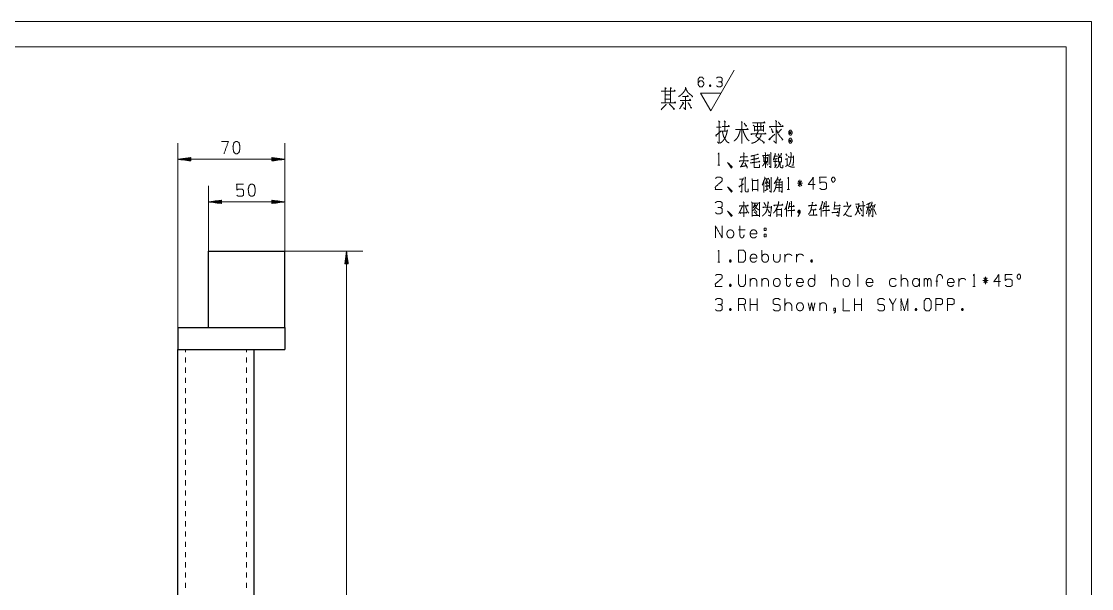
# Model space of a CAD drawing. Header units: millimetres. Extents: x 0 to 420, y 0 to 297.
# Drawn here: x 210 to 420, y 185.7 to 297 of the extents above; entities that cross this region are included whole.
import ezdxf

# ---------------------------------------------------------------- set-up
doc = ezdxf.new("R2010")
doc.units = ezdxf.units.MM
doc.layers.add('101', color=7, linetype='Continuous', true_color=0xffffff)

msp = doc.modelspace()

# ---------------------------------------------------------------- linework, layer by layer
at = {"layer": '101', "color": 133, "linetype": 'Continuous', "lineweight": 18}
for p, q in [((420, 297), (0, 297)), ((420, 0), (420, 297)), ((415, 292), (25, 292)), ((415, 5), (415, 292))]:
    msp.add_line(p, q, dxfattribs=at)
at = {"layer": '101', "color": 43, "linetype": 'Continuous', "lineweight": 18}
for p, q in [((345.26, 279.45), (349.88, 287.45)), ((345.08, 284.54), (345.21, 284.21)), ((343.25, 282.95), (347.28, 282.95)), ((345.26, 279.45), (343.25, 282.95))]:
    msp.add_line(p, q, dxfattribs=at)
at = {"layer": '101', "color": 72, "linetype": 'Continuous', "lineweight": 18}
for p, q in [((346.42, 276.24), (347.32, 276.24)), ((347.32, 275.45), (348.46, 275.45)), ((357, 271.25), (357.14, 271.1)), ((360.03, 271.02), (360.24, 270.62)), ((355.71, 270.2), (356.38, 270.22)), ((356.06, 269.57), (356.38, 268.8)), ((356.66, 270.9), (356.8, 270.75)), ((356.71, 270.8), (356.71, 268.92)), ((359.89, 269.95), (360.21, 269.95)), ((346.63, 268.8), (347.06, 268.8)), ((355.71, 265.64), (355.71, 263.46)), ((356.27, 265.26), (356.27, 263.99)), ((356.39, 265.69), (356.57, 265.19)), ((357.03, 266.36), (357.28, 266.29)), ((358.14, 264.96), (359.24, 264.96)), ((358.25, 265.94), (358.94, 265.94)), ((359.02, 266.14), (358.69, 265.66)), ((363.28, 265.24), (362.27, 265.24)), ((363.1, 265.71), (362.45, 264.76)), ((362.45, 265.71), (363.12, 264.76)), ((362.76, 264.51), (362.76, 265.94)), ((355.9, 263.74), (356.55, 264.16)), ((358.11, 264.41), (359.22, 264.41)), ((360.29, 264.04), (360.72, 264.04)), ((351.66, 261.62), (351.84, 261.47)), ((351.75, 261.52), (351.75, 258.65)), ((360.13, 260.67), (360.13, 258.7)), ((366.96, 260.67), (366.96, 258.7)), ((373.67, 261.12), (374.34, 261.12)), ((375.79, 260.55), (376.55, 260.55)), ((376.12, 260.5), (375.86, 259.27)), ((376.26, 261.22), (376.26, 258.7)), ((376.69, 260.82), (377.47, 260.82)), ((377.54, 261.12), (377.36, 260.5)), ((376.3, 260.32), (376.51, 259.85)), ((376.78, 260.27), (376.46, 259.15)), ((376.71, 260.32), (376.85, 260.1)), ((377.29, 260.22), (377.7, 259.12)), ((350.73, 256.09), (352.05, 256.09)), ((355.78, 255.24), (355.78, 254.76)), ((355.78, 255.24), (356.11, 255.24)), ((355.28, 250.37), (355.28, 252.12)), ((349.03, 250.2), (349.19, 249.77)), ((359.83, 249.75), (359.83, 251.32)), ((362.11, 249.75), (362.11, 251.32)), ((364.97, 250.2), (365.13, 249.77)), ((346.63, 249.75), (347.06, 249.75)), ((353, 246.56), (353, 244.99)), ((355.28, 246.56), (355.28, 244.99)), ((359.83, 246.56), (361.16, 246.56)), ((368.94, 244.99), (368.94, 247.36)), ((374.16, 247.39), (374.16, 244.99)), ((382.6, 244.99), (382.6, 247.36)), ((386.2, 244.99), (386.2, 246.56)), ((387.15, 244.99), (387.15, 246.56)), ((389.85, 246.04), (389.43, 246.04)), ((393.98, 244.99), (393.98, 246.56)), ((399.7, 246.19), (398.69, 246.19)), ((398.87, 246.66), (399.54, 245.71)), ((399.52, 246.66), (398.87, 245.71)), ((399.19, 245.46), (399.19, 246.89)), ((349.03, 245.44), (349.19, 245.01)), ((396.72, 244.99), (397.14, 244.99)), ((353, 240.22), (353, 242.6)), ((354.35, 240.22), (354.35, 242.6)), ((359.83, 240.22), (359.83, 242.6)), ((366.66, 241.8), (366.66, 240.22)), ((373.49, 240.22), (373.49, 242.6)), ((374.84, 240.22), (374.84, 242.6)), ((381.67, 242.6), (380.99, 241.42)), ((349.03, 240.67), (349.19, 240.25)), ((352.07, 240.22), (351.74, 241.42)), ((354.35, 241.42), (353, 241.42)), ((374.84, 241.42), (373.49, 241.42)), ((385.46, 240.67), (385.62, 240.25)), ((394.56, 240.67), (394.72, 240.25))]:
    msp.add_line(p, q, dxfattribs=at)
at = {"layer": '101', "color": 22, "linetype": 'Continuous', "lineweight": 18}
for p, q in [((240.7, 236.94), (240.7, 273.12)), ((261.7, 251.94), (261.7, 273.12)), ((243.24, 270.28), (240.7, 269.95)), ((240.7, 269.95), (261.7, 269.95)), ((240.7, 269.95), (243.24, 269.62)), ((243.24, 269.97), (240.9, 269.97)), ((243.24, 269.92), (240.9, 269.92)), ((243.24, 270.03), (241.28, 270.03)), ((243.24, 269.87), (241.28, 269.87)), ((243.24, 270.08), (241.67, 270.08)), ((243.24, 269.82), (241.67, 269.82)), ((243.24, 270.13), (242.05, 270.13)), ((243.24, 269.77), (242.05, 269.77)), ((243.24, 270.18), (242.44, 270.18)), ((243.24, 269.72), (242.44, 269.72)), ((243.24, 270.23), (242.83, 270.23)), ((243.24, 269.67), (242.83, 269.67)), ((243.24, 270.28), (243.21, 270.28)), ((243.24, 270.28), (243.21, 270.28)), ((243.24, 269.62), (243.21, 269.62)), ((243.24, 269.62), (243.21, 269.62)), ((243.24, 269.62), (243.24, 270.28)), ((259.16, 270.28), (259.2, 270.28)), ((259.16, 270.28), (259.16, 269.62)), ((259.16, 270.28), (259.2, 270.28)), ((261.7, 269.95), (259.16, 270.28)), ((259.16, 270.23), (259.58, 270.23)), ((259.16, 270.18), (259.97, 270.18)), ((259.16, 270.13), (260.35, 270.13)), ((259.16, 270.08), (260.74, 270.08)), ((259.16, 270.03), (261.13, 270.03)), ((259.16, 269.97), (261.51, 269.97)), ((259.16, 269.62), (261.7, 269.95)), ((259.16, 269.92), (261.51, 269.92)), ((259.16, 269.87), (261.13, 269.87)), ((259.16, 269.82), (260.74, 269.82)), ((259.16, 269.77), (260.35, 269.77)), ((259.16, 269.72), (259.97, 269.72)), ((259.16, 269.67), (259.58, 269.67)), ((259.16, 269.62), (259.2, 269.62)), ((259.16, 269.62), (259.2, 269.62)), ((246.7, 251.94), (246.7, 264.76)), ((261.7, 251.94), (261.7, 264.76)), ((249.24, 261.92), (246.7, 261.59)), ((261.7, 261.59), (246.7, 261.59)), ((246.7, 261.59), (249.24, 261.25)), ((249.24, 261.61), (246.9, 261.61)), ((249.24, 261.56), (246.9, 261.56)), ((249.24, 261.66), (247.28, 261.66)), ((249.24, 261.51), (247.28, 261.51)), ((249.24, 261.71), (247.67, 261.71)), ((249.24, 261.46), (247.67, 261.46)), ((249.24, 261.77), (248.05, 261.77)), ((249.24, 261.41), (248.05, 261.41)), ((249.24, 261.82), (248.44, 261.82)), ((249.24, 261.36), (248.44, 261.36)), ((249.24, 261.87), (248.83, 261.87)), ((249.24, 261.31), (248.83, 261.31)), ((249.24, 261.92), (249.21, 261.92)), ((249.24, 261.92), (249.21, 261.92)), ((249.24, 261.26), (249.21, 261.26)), ((249.24, 261.26), (249.21, 261.26)), ((249.24, 261.25), (249.24, 261.92)), ((261.7, 261.59), (259.16, 261.92)), ((259.16, 261.92), (259.2, 261.92)), ((259.16, 261.92), (259.2, 261.92)), ((259.16, 261.92), (259.16, 261.25)), ((259.16, 261.87), (259.58, 261.87)), ((259.16, 261.82), (259.97, 261.82)), ((259.16, 261.77), (260.35, 261.77)), ((259.16, 261.71), (260.74, 261.71)), ((259.16, 261.66), (261.13, 261.66)), ((259.16, 261.61), (261.51, 261.61)), ((259.16, 261.25), (261.7, 261.59)), ((259.16, 261.56), (261.51, 261.56)), ((259.16, 261.51), (261.13, 261.51)), ((259.16, 261.46), (260.74, 261.46)), ((259.16, 261.41), (260.35, 261.41)), ((259.16, 261.36), (259.97, 261.36)), ((259.16, 261.31), (259.58, 261.31)), ((259.16, 261.26), (259.2, 261.26)), ((259.16, 261.26), (259.2, 261.26)), ((261.7, 251.94), (276.99, 251.94)), ((273.82, 251.94), (273.48, 249.4)), ((273.59, 249.4), (273.59, 250.2)), ((273.64, 249.4), (273.64, 250.59)), ((273.69, 249.4), (273.69, 250.97)), ((273.74, 249.4), (273.74, 251.36)), ((273.79, 249.4), (273.79, 251.74)), ((274.15, 249.4), (273.82, 251.94)), ((273.82, 77.79), (273.82, 251.94)), ((273.84, 249.4), (273.84, 251.74)), ((273.89, 249.4), (273.89, 251.36)), ((273.94, 249.4), (273.94, 250.97)), ((274, 249.4), (274, 250.59)), ((274.05, 249.4), (274.05, 250.2)), ((273.48, 249.4), (274.15, 249.4)), ((273.49, 249.4), (273.49, 249.43)), ((273.49, 249.4), (273.49, 249.43)), ((273.54, 249.4), (273.54, 249.82)), ((274.1, 249.4), (274.1, 249.82)), ((274.15, 249.4), (274.15, 249.43)), ((274.15, 249.4), (274.15, 249.43))]:
    msp.add_line(p, q, dxfattribs=at)
at = {"layer": '101', "color": 72, "linetype": 'Continuous', "lineweight": 25}
for p, q in [((246.7, 236.94), (246.7, 251.94)), ((246.7, 251.94), (261.7, 251.94)), ((261.7, 236.94), (261.7, 251.94)), ((240.7, 236.94), (240.7, 232.59)), ((240.7, 236.94), (246.7, 236.94)), ((246.7, 236.94), (261.7, 236.94)), ((261.7, 236.94), (261.7, 232.59)), ((240.7, 232.59), (261.7, 232.59)), ((240.7, 77.79), (240.7, 232.59)), ((255.7, 77.79), (255.7, 232.59))]:
    msp.add_line(p, q, dxfattribs=at)
at = {"layer": '101', "color": 53, "linetype": 'Continuous', "lineweight": 18}
for p, q in [((242.2, 232.09), (242.2, 232.59)), ((242.2, 230.07), (242.2, 231.08)), ((254.2, 232.09), (254.2, 232.59)), ((254.2, 230.07), (254.2, 231.08)), ((242.2, 228.06), (242.2, 229.07)), ((254.2, 228.06), (254.2, 229.07)), ((242.2, 226.05), (242.2, 227.06)), ((254.2, 226.05), (254.2, 227.06)), ((242.2, 224.04), (242.2, 225.05)), ((254.2, 224.04), (254.2, 225.05)), ((242.2, 222.03), (242.2, 223.04)), ((254.2, 222.03), (254.2, 223.04)), ((242.2, 220.02), (242.2, 221.03)), ((254.2, 220.02), (254.2, 221.03)), ((242.2, 218.01), (242.2, 219.02)), ((254.2, 218.01), (254.2, 219.02)), ((242.2, 216), (242.2, 217.01)), ((254.2, 216), (254.2, 217.01)), ((242.2, 213.99), (242.2, 215)), ((254.2, 213.99), (254.2, 215)), ((242.2, 211.98), (242.2, 212.99)), ((254.2, 211.98), (254.2, 212.99)), ((242.2, 209.97), (242.2, 210.98)), ((254.2, 209.97), (254.2, 210.98)), ((242.2, 207.96), (242.2, 208.97)), ((254.2, 207.96), (254.2, 208.97)), ((242.2, 205.95), (242.2, 206.96)), ((254.2, 205.95), (254.2, 206.96)), ((242.2, 203.94), (242.2, 204.95)), ((254.2, 203.94), (254.2, 204.95)), ((242.2, 201.93), (242.2, 202.93)), ((254.2, 201.93), (254.2, 202.93)), ((242.2, 199.92), (242.2, 200.92)), ((254.2, 199.92), (254.2, 200.92)), ((242.2, 197.91), (242.2, 198.91)), ((254.2, 197.91), (254.2, 198.91)), ((242.2, 195.9), (242.2, 196.9)), ((254.2, 195.9), (254.2, 196.9)), ((242.2, 193.89), (242.2, 194.89)), ((254.2, 193.89), (254.2, 194.89)), ((242.2, 191.88), (242.2, 192.88)), ((254.2, 191.88), (254.2, 192.88)), ((242.2, 189.87), (242.2, 190.87)), ((254.2, 189.87), (254.2, 190.87)), ((242.2, 187.86), (242.2, 188.86)), ((254.2, 187.86), (254.2, 188.86)), ((242.2, 185.85), (242.2, 186.85)), ((254.2, 185.85), (254.2, 186.85))]:
    msp.add_line(p, q, dxfattribs=at)
at = {"layer": '101', "color": 43, "linetype": 'Continuous', "lineweight": 18}
for points, knots in [([(342.83, 284.93), (343.08, 285.31), (343.63, 285.31), (343.89, 284.93), (343.89, 284.56), (343.63, 284.19), (343.08, 284.19), (342.83, 284.56), (342.83, 285.68), (343.08, 286.06), (343.63, 286.06), (343.89, 285.68)], [0, 0, 0.076963, 0.169763, 0.248074, 0.312018, 0.39033, 0.48313, 0.560092, 0.751926, 0.828889, 0.921689, 1, 1]), ([(347.21, 285.13), (347.48, 285.31), (347.48, 285.88), (347.21, 286.06), (346.67, 286.06), (346.4, 285.88)], [0, 0, 0.153872, 0.429849, 0.583721, 0.846128, 1, 1]), ([(345.08, 284.21), (345.21, 284.21), (345.28, 284.38), (345.21, 284.54), (345.08, 284.54), (345.01, 284.38), (345.08, 284.21), (345.21, 284.54)], [0, 0, 0.093983, 0.236792, 0.365957, 0.45994, 0.589105, 0.731914, 1, 1]), ([(346.42, 284.36), (346.67, 284.19), (347.21, 284.19), (347.48, 284.36), (347.48, 284.93), (347.21, 285.13), (346.81, 285.13)], [0, 0, 0.12412, 0.343693, 0.472448, 0.703377, 0.836727, 1, 1])]:
    msp.add_open_spline(points, degree=1, knots=knots, dxfattribs=at)
at = {"layer": '101', "color": 72, "linetype": 'Continuous', "lineweight": 18}
for points, knots in [([(336.3, 284.01), (336.49, 283.86), (336.33, 283.71), (336.33, 284.01), (336.33, 281.01), (336.33, 283.3), (335.56, 283.3), (338.29, 283.3), (337.37, 283.3), (337.37, 283.98), (337.37, 281.01), (337.37, 282.59), (336.3, 282.59), (336.3, 281.73), (337.37, 281.73), (337.37, 281.01), (335.51, 281.01), (338.37, 281.01), (338.24, 281.2), (338.11, 281.01)], [0, 0, 0.009717, 0.01862, 0.030836, 0.152989, 0.24613, 0.277436, 0.388627, 0.426411, 0.453896, 0.574522, 0.638652, 0.681834, 0.716953, 0.760134, 0.789145, 0.864711, 0.9813, 0.99065, 1, 1]), ([(337.39, 283.79), (337.52, 283.9), (337.37, 284.01)], [0, 0, 0.471535, 1, 1]), ([(340.28, 284.01), (340.44, 283.86), (340.36, 283.9), (340.2, 283.45), (339.93, 283.08), (339.61, 282.74), (339.32, 282.48), (338.95, 282.25)], [0, 0, 0.086309, 0.12102, 0.309421, 0.490705, 0.673783, 0.828666, 1, 1]), ([(340.33, 283.79), (340.54, 283.49), (340.73, 283.11), (341.1, 282.78), (341.55, 282.4), (341.68, 282.29), (341.71, 282.29), (341.6, 282.14)], [0, 0, 0.16272, 0.348027, 0.570218, 0.82989, 0.906889, 0.918635, 1, 1]), ([(338.05, 283.3), (338.19, 283.49), (338.27, 283.3)], [0, 0, 0.529971, 1, 1]), ([(339.24, 281.5), (341.34, 281.5), (341.2, 281.73), (341.07, 281.43)], [0, 0, 0.780475, 0.877786, 1, 1]), ([(339.72, 282.25), (340.91, 282.25), (340.73, 282.44), (340.59, 282.25)], [0, 0, 0.707431, 0.863851, 1, 1]), ([(340.33, 282.25), (340.33, 279.66), (339.96, 280.08)], [0, 0, 0.823415, 1, 1]), ([(336.44, 280.79), (336.54, 280.6), (336.52, 280.68), (335.51, 279.66)], [0, 0, 0.125001, 0.171159, 1, 1]), ([(337.13, 280.79), (338.11, 279.81), (338.11, 280), (338.05, 279.66)], [0, 0, 0.723289, 0.821343, 1, 1]), ([(339.72, 281.16), (339.96, 280.9), (339.9, 281.01), (339.16, 279.85)], [0, 0, 0.190889, 0.257814, 1, 1]), ([(340.83, 281.09), (341.44, 280), (341.47, 280.15), (341.42, 279.93)], [0, 0, 0.764772, 0.858208, 1, 1]), ([(346.82, 277.47), (347.03, 277.25), (346.93, 277.4), (346.93, 273.05), (346.56, 273.35)], [0, 0, 0.058123, 0.092652, 0.910294, 1, 1]), ([(347.93, 277.47), (348.17, 277.25), (348.04, 277.32), (348.04, 275.49)], [0, 0, 0.141504, 0.207208, 1, 1]), ([(351.24, 277.32), (351.48, 277.21), (351.38, 277.25), (351.38, 273.01), (351.38, 275.82), (350.1, 275.82), (352.59, 275.82), (352.46, 276.01), (352.41, 275.82)], [0, 0, 0.022708, 0.032392, 0.397207, 0.639341, 0.748903, 0.963459, 0.983226, 1, 1]), ([(353.49, 277.1), (355.9, 277.1), (355.77, 277.29), (355.61, 277.1)], [0, 0, 0.835353, 0.914863, 1, 1]), ([(357.99, 277.55), (358.2, 277.29), (358.12, 277.44), (358.12, 273.09), (357.62, 273.54)], [0, 0, 0.060994, 0.091683, 0.877914, 1, 1]), ([(358.52, 277.25), (359, 276.61), (359.03, 276.72), (358.81, 276.76)], [0, 0, 0.706379, 0.80892, 1, 1]), ([(346.26, 274.77), (346.34, 274.44), (346.29, 274.62), (347.32, 275.52)], [0, 0, 0.181317, 0.283209, 1, 1]), ([(348.54, 275.71), (348.44, 275.19), (348.33, 274.77), (348.2, 274.44), (348.04, 274.06), (347.77, 273.69), (347.51, 273.39), (347.09, 273.09)], [0, 0, 0.172184, 0.309105, 0.425673, 0.556628, 0.704263, 0.832973, 1, 1]), ([(347.54, 276.35), (348.94, 276.35), (348.81, 276.61), (348.68, 276.39)], [0, 0, 0.716779, 0.866782, 1, 1]), ([(347.59, 275.3), (347.64, 275.04), (347.7, 274.74), (347.8, 274.4), (347.96, 274.06), (348.46, 273.35), (348.89, 273.16)], [0, 0, 0.101604, 0.217195, 0.351411, 0.492974, 0.824035, 1, 1]), ([(351.06, 275.64), (350.92, 275.11), (350.69, 274.51), (350.42, 274.06), (349.84, 273.5)], [0, 0, 0.214891, 0.471147, 0.678421, 1, 1]), ([(351.61, 275.67), (351.72, 275.26), (351.93, 274.74), (352.2, 274.25), (352.49, 273.8), (352.81, 273.57)], [0, 0, 0.172226, 0.401198, 0.625591, 0.842425, 1, 1]), ([(351.85, 277.02), (352.22, 276.39), (352.3, 276.54), (352.12, 276.61)], [0, 0, 0.665998, 0.819289, 1, 1]), ([(353.41, 274.92), (353.28, 274.77), (353.15, 274.92), (356.12, 274.92), (355.96, 275.11), (355.82, 274.85)], [0, 0, 0.051195, 0.102396, 0.861894, 0.924787, 1, 1]), ([(353.62, 276.61), (353.84, 276.42), (353.84, 275.45), (353.84, 275.64), (355.61, 275.64), (355.61, 275.37), (355.61, 276.69), (355.61, 276.39), (353.76, 276.39), (354.42, 276.39), (354.42, 277.06), (354.42, 275.64), (355.08, 275.64), (355.08, 277.02)], [0, 0, 0.024059, 0.106925, 0.122861, 0.273835, 0.296146, 0.407697, 0.433194, 0.590927, 0.647261, 0.70463, 0.825742, 0.882076, 1, 1]), ([(354.47, 275.52), (354.66, 275.37), (354.58, 275.45), (354.13, 274.47), (355.72, 273.24), (355.77, 273.35), (355.66, 273.05)], [0, 0, 0.061501, 0.089679, 0.366517, 0.885942, 0.917995, 1, 1]), ([(357.01, 276.35), (356.88, 276.2), (356.8, 276.39), (359.45, 276.39), (359.37, 276.57), (359.26, 276.39)], [0, 0, 0.057624, 0.116245, 0.879366, 0.937991, 1, 1]), ([(357.17, 276.01), (357.44, 275.15), (357.57, 275.26), (357.38, 275.45)], [0, 0, 0.673351, 0.803111, 1, 1]), ([(359.16, 275.86), (358.44, 275.11), (358.18, 275.67), (358.44, 275.04), (358.68, 274.66), (358.95, 274.32), (359.4, 273.8), (359.45, 273.8), (359.26, 273.72)], [0, 0, 0.248754, 0.397955, 0.56361, 0.670256, 0.773226, 0.939241, 0.951967, 1, 1]), ([(361.01, 275.64), (360.77, 275.64), (360.56, 275.34), (360.56, 275), (360.77, 274.7), (361.01, 274.7), (361.22, 275), (361.22, 275.34), (361.01, 275.64)], [0, 0, 0.091011, 0.231141, 0.359861, 0.499991, 0.591002, 0.731141, 0.859861, 1, 1]), ([(360.77, 275), (361.01, 275), (360.77, 275.34), (360.77, 275)], [0, 0, 0.241169, 0.658908, 1, 1]), ([(361.01, 275), (361.01, 275.34), (360.77, 275.34)], [0, 0, 0.585806, 1, 1]), ([(249.76, 271.04), (250.61, 273.42), (249.26, 273.42)], [0, 0, 0.652471, 1, 1]), ([(252.37, 271.04), (252.71, 271.29), (252.88, 271.99), (252.88, 272.47), (252.71, 273.19), (252.37, 273.42), (252.03, 273.42), (251.7, 273.19), (251.52, 272.47), (251.54, 271.99), (251.7, 271.29), (252.03, 271.04), (252.37, 271.04)], [0, 0, 0.067528, 0.183971, 0.260585, 0.380944, 0.446143, 0.500306, 0.565505, 0.685864, 0.762531, 0.878309, 0.945837, 1, 1]), ([(355.16, 274.81), (355.08, 274.51), (354.84, 274.02), (354.34, 273.54), (353.86, 273.24), (353.28, 273.09)], [0, 0, 0.114106, 0.313646, 0.571362, 0.778586, 1, 1]), ([(356.96, 274.1), (356.83, 273.76), (356.69, 273.87), (357.83, 274.85)], [0, 0, 0.178042, 0.263422, 1, 1]), ([(361.22, 273.72), (361.01, 274.06), (360.77, 274.06), (360.56, 273.72), (360.56, 273.42), (360.77, 273.09), (361.01, 273.09), (361.22, 273.42), (361.22, 273.72)], [0, 0, 0.1492, 0.238515, 0.387707, 0.5, 0.649192, 0.738507, 0.887707, 1, 1]), ([(361.01, 273.72), (360.77, 273.72), (361.01, 273.42), (361.01, 273.72)], [0, 0, 0.258816, 0.674596, 1, 1]), ([(360.77, 273.72), (360.77, 273.42), (361.01, 273.42)], [0, 0, 0.556988, 1, 1]), ([(346.71, 270.97), (346.85, 271.17), (346.85, 268.8)], [0, 0, 0.093493, 1, 1]), ([(351.72, 271.2), (351.84, 271.02), (351.75, 271.1), (351.75, 269.62), (350.89, 269.62), (352.64, 269.62), (352.55, 269.72), (352.44, 269.6)], [0, 0, 0.045416, 0.069978, 0.382578, 0.56613, 0.936976, 0.965261, 1, 1]), ([(354.51, 271.02), (354.6, 270.85), (354.54, 270.9), (353.11, 270.55), (353.76, 270.7), (353.76, 268.5), (353.8, 268.35), (353.89, 268.32), (354.84, 268.32), (354.84, 268.9)], [0, 0, 0.030685, 0.042094, 0.272773, 0.377788, 0.722123, 0.746244, 0.76062, 0.910005, 1, 1]), ([(355.95, 271.27), (356.02, 271.15), (356.02, 268.3)], [0, 0, 0.047969, 1, 1]), ([(357.07, 271.15), (357.07, 268.3), (356.75, 268.55)], [0, 0, 0.875674, 1, 1]), ([(357.86, 271.1), (358, 270.92), (357.93, 271), (357.56, 269.8), (357.81, 270.55), (358.34, 270.55)], [0, 0, 0.077475, 0.112961, 0.545477, 0.817422, 1, 1]), ([(358.51, 271.02), (358.74, 270.45), (358.79, 270.52), (358.65, 270.7)], [0, 0, 0.661507, 0.759637, 1, 1]), ([(359.1, 271.12), (359.18, 270.97), (359.15, 271.05), (358.94, 270.52)], [0, 0, 0.211483, 0.312208, 1, 1]), ([(360.93, 271.27), (361.07, 271.12), (361.04, 270.77), (361, 270.3), (360.93, 269.62), (360.79, 269.12), (360.63, 268.85)], [0, 0, 0.080841, 0.218777, 0.405553, 0.671679, 0.875425, 1, 1]), ([(348.72, 269.07), (349.32, 268.45), (349.18, 268.45), (348.58, 269.3), (349.32, 268.22), (349.48, 268.45), (348.58, 269.3)], [0, 0, 0.178024, 0.207055, 0.420793, 0.68903, 0.745609, 1, 1]), ([(351.01, 269.6), (350.94, 269.52), (350.89, 269.62)], [0, 0, 0.476595, 1, 1]), ([(351.72, 269.47), (351.17, 268.45), (351.01, 268.45), (352.27, 268.7), (351.98, 269.22), (352.42, 268.4), (352.44, 268.55), (352.41, 268.22)], [0, 0, 0.252062, 0.286561, 0.564061, 0.693381, 0.896344, 0.929101, 1, 1]), ([(351.24, 270.4), (351.15, 270.3), (351.1, 270.4), (352.48, 270.4), (352.39, 270.52), (352.32, 270.4)], [0, 0, 0.069442, 0.128329, 0.845633, 0.925285, 1, 1]), ([(353.02, 269.22), (354.86, 269.47), (354.79, 269.6), (354.68, 269.47)], [0, 0, 0.857794, 0.924194, 1, 1]), ([(353.13, 269.85), (354.7, 270.15), (354.6, 270.22), (354.47, 270.1)], [0, 0, 0.839681, 0.90778, 1, 1]), ([(355.99, 269.97), (355.92, 269.6), (355.88, 269.37), (355.81, 269.17), (355.63, 268.87), (355.55, 268.75), (355.4, 268.57)], [0, 0, 0.246542, 0.393695, 0.530753, 0.755724, 0.854628, 1, 1]), ([(355.58, 270.67), (355.53, 270.55), (355.44, 270.7), (356.52, 270.7), (356.45, 270.85), (356.39, 270.7)], [0, 0, 0.079268, 0.180911, 0.810336, 0.907135, 1, 1]), ([(355.58, 270.42), (355.69, 270.27), (355.69, 269.45)], [0, 0, 0.182116, 1, 1]), ([(356.38, 270.35), (356.38, 269.37), (356.22, 269.52)], [0, 0, 0.816829, 1, 1]), ([(357.59, 269.52), (358.34, 269.52), (358.23, 269.62), (358.14, 269.5)], [0, 0, 0.712982, 0.852971, 1, 1]), ([(357.68, 270.05), (358.32, 270.05), (358.23, 270.17), (358.16, 270.05)], [0, 0, 0.682012, 0.846078, 1, 1]), ([(357.91, 270.02), (357.91, 268.5), (357.82, 268.27), (358.18, 268.9)], [0, 0, 0.613735, 0.711022, 1, 1]), ([(358.72, 269.4), (358.72, 269.12), (358.65, 268.85), (358.55, 268.57), (358.42, 268.4), (358.19, 268.27)], [0, 0, 0.206835, 0.420395, 0.642086, 0.803265, 1, 1]), ([(358.48, 270.45), (358.57, 270.3), (358.57, 269.35), (358.57, 269.47), (359.15, 269.47), (359.15, 269.35), (359.15, 270.4), (359.15, 270.27), (358.55, 270.27)], [0, 0, 0.046636, 0.301095, 0.334581, 0.490815, 0.524301, 0.805547, 0.839027, 1, 1]), ([(358.92, 269.4), (358.92, 268.45), (358.99, 268.35), (359.13, 268.3), (359.4, 268.3), (359.4, 268.77)], [0, 0, 0.48406, 0.546462, 0.622876, 0.757965, 1, 1]), ([(360.28, 270.17), (360.28, 268.92), (360.26, 268.77), (360.12, 268.65), (359.92, 268.5)], [0, 0, 0.681077, 0.763374, 0.866216, 1, 1]), ([(360.33, 268.9), (360.45, 268.7), (360.63, 268.62), (360.82, 268.52), (361, 268.45), (361.19, 268.42), (361.44, 268.4), (361.69, 268.4)], [0, 0, 0.153705, 0.27919, 0.42209, 0.54757, 0.675691, 0.838258, 1, 1]), ([(360.47, 270.52), (360.58, 270.35), (361.5, 270.35)], [0, 0, 0.182106, 1, 1]), ([(361.51, 270.62), (361.46, 268.75), (361.19, 268.8)], [0, 0, 0.874237, 1, 1]), ([(252.25, 262.9), (252.58, 262.68), (253.27, 262.68), (253.61, 262.9), (253.61, 263.85), (253.27, 264.1), (252.58, 264.1), (252.25, 263.88), (252.25, 265.05), (253.61, 265.05)], [0, 0, 0.062229, 0.168345, 0.230572, 0.376816, 0.441264, 0.547379, 0.609608, 0.79049, 1, 1]), ([(255.37, 262.68), (255.71, 262.93), (255.88, 263.63), (255.88, 264.1), (255.71, 264.83), (255.37, 265.05), (255.03, 265.05), (254.7, 264.83), (254.52, 264.1), (254.54, 263.63), (254.7, 262.93), (255.03, 262.68), (255.37, 262.68)], [0, 0, 0.067526, 0.183973, 0.260583, 0.380942, 0.446142, 0.500305, 0.565505, 0.685864, 0.762528, 0.878311, 0.945837, 1, 1]), ([(346.18, 266.19), (346.49, 266.41), (347.18, 266.41), (347.52, 266.19), (347.52, 265.71), (346.16, 264.51), (346.18, 264.04), (347.52, 264.04)], [0, 0, 0.069694, 0.192978, 0.265273, 0.350228, 0.674739, 0.759753, 1, 1]), ([(350.78, 264.69), (350.92, 264.49), (350.85, 264.59), (351.72, 265.16)], [0, 0, 0.174083, 0.261125, 1, 1]), ([(351.03, 266.09), (350.99, 265.99), (350.9, 266.04), (351.65, 266.04)], [0, 0, 0.111652, 0.218549, 1, 1]), ([(351.68, 266.26), (351.35, 265.56), (351.35, 263.51), (351.1, 263.64)], [0, 0, 0.250158, 0.910682, 1, 1]), ([(351.97, 266.44), (352.14, 266.24), (352.05, 266.29), (352.05, 263.76), (352.07, 263.64), (352.23, 263.56), (352.64, 263.56), (352.64, 264.14)], [0, 0, 0.0639, 0.088211, 0.692696, 0.722917, 0.76502, 0.862347, 1, 1]), ([(353.36, 266.14), (353.43, 265.81), (353.43, 263.69), (353.43, 264.01), (354.52, 264.01), (354.52, 263.69), (354.52, 266.04), (354.52, 265.79), (353.45, 265.79)], [0, 0, 0.0422, 0.311817, 0.353052, 0.49209, 0.533326, 0.831489, 0.863208, 1, 1]), ([(355.37, 264.86), (355.92, 266.29), (355.83, 266.44), (355.81, 266.46)], [0, 0, 0.881771, 0.982319, 1, 1]), ([(355.95, 264.69), (356.62, 264.69), (356.52, 264.84), (356.45, 264.69)], [0, 0, 0.65771, 0.837617, 1, 1]), ([(356.29, 266.04), (356.02, 265.21), (356.48, 265.41)], [0, 0, 0.633567, 1, 1]), ([(356.04, 266.09), (356.64, 266.09), (356.57, 266.21), (356.48, 266.09)], [0, 0, 0.669472, 0.829452, 1, 1]), ([(356.71, 265.99), (356.82, 265.89), (356.82, 264.21)], [0, 0, 0.080061, 1, 1]), ([(357.15, 266.29), (357.15, 263.44), (356.82, 263.74)], [0, 0, 0.863559, 1, 1]), ([(357.96, 265.64), (358.09, 265.46), (358.09, 264.96), (358.07, 264.74), (358.05, 264.59), (358, 264.36), (357.93, 264.14), (357.84, 263.91), (357.75, 263.76), (357.61, 263.54)], [0, 0, 0.095685, 0.318938, 0.41971, 0.487153, 0.590365, 0.695671, 0.803607, 0.881348, 1, 1]), ([(358.39, 266.49), (358.44, 266.29), (357.73, 265.16)], [0, 0, 0.134731, 1, 1]), ([(358.11, 265.46), (359.27, 265.46), (359.27, 265.66), (359.27, 263.46), (358.99, 263.74)], [0, 0, 0.294508, 0.345002, 0.900412, 1, 1]), ([(358.64, 265.44), (358.72, 265.46), (358.72, 263.54)], [0, 0, 0.045542, 1, 1]), ([(360.36, 266.21), (360.51, 266.41), (360.51, 264.04)], [0, 0, 0.093489, 1, 1]), ([(365.73, 264.99), (364.39, 264.99), (365.39, 266.41), (365.39, 264.04)], [0, 0, 0.245868, 0.565295, 1, 1]), ([(366.65, 264.26), (366.98, 264.04), (367.67, 264.04), (368.01, 264.26), (368.01, 265.21), (367.67, 265.46), (366.98, 265.46), (366.65, 265.24), (366.65, 266.41), (368.01, 266.41)], [0, 0, 0.062226, 0.168341, 0.230572, 0.376815, 0.441269, 0.547383, 0.609609, 0.790489, 1, 1]), ([(369.21, 265.46), (369.43, 265.46), (369.65, 265.79), (369.65, 266.11), (369.43, 266.44), (369.21, 266.44), (368.98, 266.11), (368.98, 265.79), (369.21, 265.46)], [0, 0, 0.08568, 0.230398, 0.351588, 0.4963, 0.58198, 0.730392, 0.851582, 1, 1]), ([(348.72, 264.31), (349.32, 263.69), (349.18, 263.69), (348.58, 264.54), (349.32, 263.46), (349.48, 263.69), (348.58, 264.54)], [0, 0, 0.178024, 0.207055, 0.420793, 0.68903, 0.745609, 1, 1]), ([(347.18, 260.47), (347.52, 260.7), (347.52, 261.42), (347.18, 261.65), (346.49, 261.65), (346.16, 261.42)], [0, 0, 0.153872, 0.429851, 0.583723, 0.846122, 1, 1]), ([(346.18, 259.5), (346.49, 259.27), (347.18, 259.27), (347.52, 259.5), (347.52, 260.22), (347.18, 260.47), (346.67, 260.47)], [0, 0, 0.124124, 0.343691, 0.472447, 0.703379, 0.836733, 1, 1]), ([(351.51, 260.8), (351.4, 260.57), (351.31, 260.35), (351.22, 260.15), (351.1, 259.87), (350.99, 259.7), (350.9, 259.47), (350.76, 259.32)], [0, 0, 0.149555, 0.294902, 0.426369, 0.607682, 0.730711, 0.876058, 1, 1]), ([(350.92, 260.7), (350.89, 260.82), (352.6, 260.82), (352.55, 261), (352.44, 260.82)], [0, 0, 0.058201, 0.82639, 0.90832, 1, 1]), ([(352.05, 260.82), (352.14, 260.62), (352.2, 260.35), (352.3, 260.1), (352.41, 259.82), (352.57, 259.6), (352.74, 259.37)], [0, 0, 0.134413, 0.306578, 0.473533, 0.65472, 0.824116, 1, 1]), ([(353.27, 261.57), (353.41, 261.45), (353.41, 258.75), (353.41, 258.92), (354.86, 258.92), (354.86, 258.67), (354.86, 261.52), (354.86, 261.35), (353.41, 261.35)], [0, 0, 0.020431, 0.312718, 0.331662, 0.488565, 0.515627, 0.824153, 0.843098, 1, 1]), ([(353.87, 260.9), (354.33, 260.9), (354.45, 261.12), (354.26, 260.75), (354.01, 260.42), (353.8, 260.15), (353.52, 259.87)], [0, 0, 0.200769, 0.312943, 0.497487, 0.675941, 0.827673, 1, 1]), ([(353.87, 261.22), (353.99, 261.1), (353.94, 261.15), (353.61, 260.45)], [0, 0, 0.171541, 0.242619, 1, 1]), ([(353.84, 260.77), (354.05, 260.5), (354.35, 260.27), (354.6, 260.07), (354.83, 259.97)], [0, 0, 0.268927, 0.559588, 0.805959, 1, 1]), ([(356.47, 261.57), (356.66, 261.5), (356.55, 261.52), (356.39, 260.55), (356.29, 260.07), (356.2, 259.75), (355.97, 259.35), (355.65, 259.05), (355.4, 258.77)], [0, 0, 0.061342, 0.093412, 0.384203, 0.527462, 0.626599, 0.762382, 0.891103, 1, 1]), ([(355.71, 260.55), (355.62, 260.42), (355.53, 260.52), (357.15, 260.52), (357.21, 260.75), (356.98, 258.8), (356.57, 258.97)], [0, 0, 0.033647, 0.06298, 0.420375, 0.471182, 0.902729, 1, 1]), ([(355.71, 261.47), (356.06, 260.87), (356.08, 260.97), (356.04, 260.8)], [0, 0, 0.713162, 0.817166, 1, 1]), ([(358.48, 261.62), (358.67, 261.52), (358.6, 261.52), (358.44, 260.8), (358.05, 260), (357.82, 259.65), (357.58, 259.4)], [0, 0, 0.081233, 0.107498, 0.383273, 0.713762, 0.869318, 1, 1]), ([(357.84, 260.92), (357.77, 260.8), (357.66, 260.92), (359.43, 260.92), (359.31, 261.12), (359.18, 260.92)], [0, 0, 0.056416, 0.120823, 0.815214, 0.907603, 1, 1]), ([(360.33, 261.7), (360.36, 261.52), (360.12, 260.75), (360.03, 260.45), (359.92, 260.27), (359.8, 260.05)], [0, 0, 0.10108, 0.561696, 0.738768, 0.854618, 1, 1]), ([(360.7, 261.45), (360.82, 261.17), (360.75, 261.27), (360.51, 260.22)], [0, 0, 0.200655, 0.28214, 1, 1]), ([(360.63, 260.7), (361.62, 260.7), (361.55, 260.87), (361.46, 260.7)], [0, 0, 0.720078, 0.857385, 1, 1]), ([(361.02, 261.7), (361.16, 261.52), (361.09, 261.6), (361.09, 258.7)], [0, 0, 0.069694, 0.101621, 1, 1]), ([(365.15, 261.52), (365.31, 261.4), (365.25, 261.5), (364.9, 259.95), (364.69, 259.45), (364.4, 259.15)], [0, 0, 0.070722, 0.11028, 0.666019, 0.855882, 1, 1]), ([(364.63, 260.9), (364.55, 260.77), (364.44, 260.9), (366.01, 260.9), (365.89, 261.05), (365.8, 260.9)], [0, 0, 0.067787, 0.140366, 0.836836, 0.922922, 1, 1]), ([(367.16, 261.7), (367.19, 261.52), (366.95, 260.75), (366.86, 260.45), (366.75, 260.27), (366.63, 260.05)], [0, 0, 0.10108, 0.561695, 0.738767, 0.85463, 1, 1]), ([(367.53, 261.45), (367.65, 261.17), (367.58, 261.27), (367.34, 260.22)], [0, 0, 0.200655, 0.28214, 1, 1]), ([(367.46, 260.7), (368.45, 260.7), (368.38, 260.87), (368.29, 260.7)], [0, 0, 0.720068, 0.857373, 1, 1]), ([(367.85, 261.7), (367.99, 261.52), (367.92, 261.6), (367.92, 258.7)], [0, 0, 0.069694, 0.101621, 1, 1]), ([(369.52, 261.6), (369.68, 261.47), (369.61, 261.5), (369.47, 260.07), (369.49, 260.2), (370.55, 260.2), (370.57, 260.45), (370.37, 258.75), (369.95, 259)], [0, 0, 0.037815, 0.05183, 0.319487, 0.343084, 0.541302, 0.588145, 0.907967, 1, 1]), ([(369.58, 260.82), (370.65, 260.82), (370.55, 261), (370.48, 260.87)], [0, 0, 0.755864, 0.899327, 1, 1]), ([(371.52, 260.77), (371.43, 260.65), (371.39, 260.77), (372.67, 260.77), (372.74, 260.97), (371.62, 259.25), (371.34, 258.9), (371.64, 259.25), (371.89, 259.02), (372.24, 258.82), (372.65, 258.75), (372.98, 258.77)], [0, 0, 0.024601, 0.045475, 0.249979, 0.284068, 0.614009, 0.686315, 0.760441, 0.814183, 0.879453, 0.945886, 1, 1]), ([(371.98, 261.57), (372.14, 261.05), (372.15, 261.1), (372.08, 260.97)], [0, 0, 0.736145, 0.807302, 1, 1]), ([(374.36, 261.27), (374.24, 260.4), (374.2, 260.27), (374.13, 260.07), (374.08, 259.85), (373.99, 259.65), (373.92, 259.45), (373.83, 259.32), (373.74, 259.15), (373.6, 258.97)], [0, 0, 0.358965, 0.411738, 0.497901, 0.591803, 0.680622, 0.766791, 0.828974, 0.908612, 1, 1]), ([(373.78, 260.82), (374.5, 259.22), (374.52, 259.45)], [0, 0, 0.886128, 1, 1]), ([(374.57, 260.77), (374.48, 260.65), (374.45, 260.8), (375.53, 260.8), (375.44, 260.9), (375.37, 260.77)], [0, 0, 0.092072, 0.184776, 0.833326, 0.913609, 1, 1]), ([(375.01, 261.67), (375.15, 261.57), (375.15, 258.77), (374.85, 259.02)], [0, 0, 0.051476, 0.883808, 1, 1]), ([(376.55, 261.5), (376.55, 261.35), (375.86, 261.05)], [0, 0, 0.166324, 1, 1]), ([(376.85, 261.62), (376.94, 261.37), (376.55, 260.42)], [0, 0, 0.205295, 1, 1]), ([(377.06, 260.82), (377.06, 258.67), (376.78, 258.87)], [0, 0, 0.861258, 1, 1]), ([(348.72, 259.55), (349.32, 258.92), (349.18, 258.92), (348.58, 259.77), (349.32, 258.7), (349.48, 258.92), (348.58, 259.77)], [0, 0, 0.178024, 0.207055, 0.420793, 0.68903, 0.745609, 1, 1]), ([(351.15, 259.32), (351.08, 259.45), (352.35, 259.45), (352.25, 259.6), (352.16, 259.47)], [0, 0, 0.081928, 0.807887, 0.91267, 1, 1]), ([(353.78, 259.65), (354.33, 259.1), (354.37, 259.17), (354.28, 259.02)], [0, 0, 0.751272, 0.831517, 1, 1]), ([(353.94, 260), (354.29, 259.6), (354.33, 259.65), (354.26, 259.5)], [0, 0, 0.701531, 0.782038, 1, 1]), ([(356.47, 260.07), (356.78, 259.52), (356.8, 259.62), (356.71, 259.47)], [0, 0, 0.697428, 0.808893, 1, 1]), ([(358.26, 260.27), (358.26, 258.67), (358.26, 259.05), (359.13, 259.05), (359.13, 258.67), (359.13, 260.27), (359.13, 260.07), (358.23, 260.07)], [0, 0, 0.270387, 0.333757, 0.480115, 0.543485, 0.813872, 0.847669, 1, 1]), ([(360.51, 259.92), (360.47, 259.75), (360.38, 259.92), (361.71, 259.92), (361.62, 260.07), (361.58, 259.95)], [0, 0, 0.08908, 0.186892, 0.848313, 0.935187, 1, 1]), ([(362.68, 259.35), (362.53, 259.35), (362.38, 259.55), (362.38, 259.77), (362.53, 259.97), (362.68, 259.97), (362.84, 259.77), (362.84, 259.55), (362.38, 258.7)], [0, 0, 0.057357, 0.160985, 0.252235, 0.355869, 0.413226, 0.51687, 0.608121, 1, 1]), ([(362.68, 259.55), (362.68, 259.77), (362.53, 259.77)], [0, 0, 0.614035, 1, 1]), ([(362.53, 259.55), (362.68, 259.55), (362.53, 259.77), (362.53, 259.55)], [0, 0, 0.223714, 0.644092, 1, 1]), ([(365.02, 260.05), (365.89, 260.05), (365.82, 260.2), (365.71, 260.05), (365.41, 260.05), (365.41, 258.97), (364.56, 258.97), (366.14, 258.97), (365.98, 259.1), (365.89, 258.97)], [0, 0, 0.161343, 0.192235, 0.226456, 0.282437, 0.482695, 0.640742, 0.933793, 0.971482, 1, 1]), ([(367.34, 259.92), (367.3, 259.75), (367.21, 259.92), (368.54, 259.92), (368.45, 260.07), (368.41, 259.95)], [0, 0, 0.089077, 0.186896, 0.848318, 0.935189, 1, 1]), ([(369.21, 259.5), (369.12, 259.45), (369.03, 259.5), (370.27, 259.5), (370.18, 259.7), (370.07, 259.52)], [0, 0, 0.054467, 0.108954, 0.772865, 0.890202, 1, 1]), ([(374.61, 260.35), (374.87, 259.8), (374.92, 259.87)], [0, 0, 0.869265, 1, 1]), ([(346.18, 254.51), (346.18, 256.89), (347.52, 254.51), (347.52, 256.89)], [0, 0, 0.317574, 0.682426, 1, 1]), ([(351.81, 255.09), (351.72, 254.74), (351.52, 254.54), (351.28, 254.54), (351.06, 254.74), (350.99, 255.09), (350.99, 256.91)], [0, 0, 0.107408, 0.190397, 0.264027, 0.350759, 0.457003, 1, 1]), ([(355.78, 255.94), (355.78, 256.41), (356.11, 256.41), (356.11, 255.94), (355.78, 255.94)], [0, 0, 0.292918, 0.5, 0.792918, 1, 1]), ([(348.56, 254.81), (348.75, 254.59), (349, 254.51), (349.23, 254.51), (349.48, 254.59), (349.67, 254.81), (349.78, 255.14), (349.78, 255.49), (349.67, 255.79), (349.48, 256.01), (349.23, 256.09), (349, 256.09), (348.75, 256.01), (348.56, 255.79), (348.45, 255.49), (348.45, 255.14), (348.56, 254.81)], [0, 0, 0.063224, 0.118203, 0.167056, 0.222027, 0.285251, 0.357937, 0.43235, 0.5, 0.563224, 0.618195, 0.667048, 0.722027, 0.785251, 0.852901, 0.927315, 1, 1]), ([(354.22, 254.81), (354.03, 254.59), (353.78, 254.51), (353.55, 254.51), (353.31, 254.59), (353.11, 254.81), (353, 255.14), (353, 255.49), (353.11, 255.79), (353.31, 256.01), (353.55, 256.09), (353.78, 256.09), (354.03, 256.01), (354.22, 255.79), (354.33, 255.49), (354.33, 255.31), (353, 255.31)], [0, 0, 0.053947, 0.100852, 0.142537, 0.189449, 0.243397, 0.305417, 0.368912, 0.426635, 0.480583, 0.527495, 0.56918, 0.616085, 0.670032, 0.727758, 0.759505, 1, 1]), ([(356.11, 255.24), (356.11, 254.76), (355.78, 254.76)], [0, 0, 0.585825, 1, 1]), ([(346.71, 251.92), (346.85, 252.12), (346.85, 249.75)], [0, 0, 0.093493, 1, 1]), ([(350.73, 249.75), (351.72, 249.75), (352.07, 250.22), (352.07, 251.65), (351.72, 252.12), (350.73, 252.12), (350.73, 249.75)], [0, 0, 0.142139, 0.227162, 0.431792, 0.516813, 0.658952, 1, 1]), ([(349.03, 249.77), (349.19, 249.77), (349.28, 250), (349.19, 250.2), (349.03, 250.2), (348.95, 250), (349.03, 249.77), (349.19, 250.2)], [0, 0, 0.093981, 0.236785, 0.365948, 0.459929, 0.589102, 0.731915, 1, 1]), ([(354.22, 250.05), (354.03, 249.82), (353.78, 249.75), (353.55, 249.75), (353.31, 249.82), (353.11, 250.05), (353, 250.37), (353, 250.72), (353.11, 251.02), (353.31, 251.25), (353.55, 251.32), (353.78, 251.32), (354.03, 251.25), (354.22, 251.02), (354.33, 250.72), (354.33, 250.55), (353, 250.55)], [0, 0, 0.053947, 0.100852, 0.142537, 0.189449, 0.243397, 0.305417, 0.368912, 0.426635, 0.480583, 0.527495, 0.56918, 0.616085, 0.670032, 0.727758, 0.759505, 1, 1]), ([(355.28, 250.37), (355.39, 250.05), (355.58, 249.82), (355.83, 249.75), (356.06, 249.75), (356.31, 249.82), (356.5, 250.05), (356.61, 250.37), (356.61, 250.72), (356.5, 251.02), (356.31, 251.25), (356.06, 251.32), (355.83, 251.32), (355.58, 251.25), (355.39, 251.02), (355.28, 250.72)], [0, 0, 0.078529, 0.146836, 0.206226, 0.259007, 0.318406, 0.386713, 0.465242, 0.545638, 0.618727, 0.687034, 0.746433, 0.799214, 0.858604, 0.926911, 1, 1]), ([(357.56, 251.32), (357.56, 250.37), (357.66, 250.05), (357.86, 249.82), (358.11, 249.75), (358.34, 249.75), (358.58, 249.82), (358.78, 250.05), (358.88, 250.37), (358.88, 251.32)], [0, 0, 0.242013, 0.329103, 0.404857, 0.470732, 0.529268, 0.595143, 0.670897, 0.757987, 1, 1]), ([(359.83, 250.72), (359.94, 251.02), (360.13, 251.25), (360.38, 251.32), (360.72, 251.32), (360.97, 251.25), (361.16, 251.02)], [0, 0, 0.180185, 0.348582, 0.495019, 0.685189, 0.831603, 1, 1]), ([(362.11, 250.72), (362.22, 251.02), (362.41, 251.25), (362.66, 251.32), (362.99, 251.32), (363.24, 251.25), (363.44, 251.02)], [0, 0, 0.180191, 0.348587, 0.495, 0.685169, 0.831604, 1, 1]), ([(364.97, 249.77), (365.13, 249.77), (365.22, 250), (365.13, 250.2), (364.97, 250.2), (364.88, 250), (364.97, 249.77), (365.13, 250.2)], [0, 0, 0.093981, 0.236785, 0.365948, 0.459929, 0.589102, 0.731915, 1, 1]), ([(346.18, 247.14), (346.49, 247.36), (347.18, 247.36), (347.52, 247.14), (347.52, 246.66), (346.16, 245.46), (346.18, 244.99), (347.52, 244.99)], [0, 0, 0.069694, 0.192978, 0.265273, 0.350228, 0.674739, 0.759753, 1, 1]), ([(350.73, 247.36), (350.73, 245.46), (351.05, 244.99), (351.72, 244.99), (352.07, 245.46), (352.07, 247.36)], [0, 0, 0.33715, 0.438599, 0.557785, 0.66285, 1, 1]), ([(353, 245.96), (353.11, 246.26), (353.31, 246.49), (353.55, 246.56), (353.78, 246.56), (354.03, 246.49), (354.22, 246.26), (354.33, 245.96), (354.33, 244.99)], [0, 0, 0.107748, 0.208446, 0.296013, 0.373823, 0.461376, 0.562075, 0.669827, 1, 1]), ([(355.28, 245.96), (355.39, 246.26), (355.58, 246.49), (355.83, 246.56), (356.06, 246.56), (356.31, 246.49), (356.5, 246.26), (356.61, 245.96), (356.61, 244.99)], [0, 0, 0.107748, 0.208447, 0.296001, 0.373811, 0.461378, 0.562077, 0.669826, 1, 1]), ([(357.66, 245.29), (357.86, 245.06), (358.11, 244.99), (358.34, 244.99), (358.58, 245.06), (358.78, 245.29), (358.88, 245.61), (358.88, 245.96), (358.78, 246.26), (358.58, 246.49), (358.34, 246.56), (358.11, 246.56), (357.86, 246.49), (357.66, 246.26), (357.56, 245.96), (357.56, 245.61), (357.66, 245.29)], [0, 0, 0.063223, 0.118201, 0.167054, 0.222032, 0.285255, 0.357939, 0.432351, 0.5, 0.563223, 0.618201, 0.667054, 0.722032, 0.785255, 0.852904, 0.927316, 1, 1]), ([(360.91, 245.56), (360.82, 245.21), (360.63, 245.01), (360.38, 245.01), (360.17, 245.21), (360.1, 245.56), (360.1, 247.39)], [0, 0, 0.107411, 0.1904, 0.264018, 0.350759, 0.457003, 1, 1]), ([(363.33, 245.29), (363.14, 245.06), (362.89, 244.99), (362.66, 244.99), (362.41, 245.06), (362.22, 245.29), (362.11, 245.61), (362.11, 245.96), (362.22, 246.26), (362.41, 246.49), (362.66, 246.56), (362.89, 246.56), (363.14, 246.49), (363.33, 246.26), (363.44, 245.96), (363.44, 245.79), (362.11, 245.79)], [0, 0, 0.053947, 0.100859, 0.142544, 0.189449, 0.243396, 0.305418, 0.368913, 0.426639, 0.480586, 0.527491, 0.569176, 0.616088, 0.670035, 0.727759, 0.759506, 1, 1]), ([(365.71, 247.36), (365.71, 245.61), (365.61, 245.29), (365.41, 245.06), (365.16, 244.99), (364.93, 244.99), (364.69, 245.06), (364.49, 245.29), (364.39, 245.61), (364.39, 245.96), (364.49, 246.26), (364.69, 246.49), (364.93, 246.56), (365.16, 246.56), (365.41, 246.49), (365.61, 246.26), (365.71, 245.96)], [0, 0, 0.286725, 0.342739, 0.39146, 0.433822, 0.471469, 0.513837, 0.562558, 0.61857, 0.675915, 0.728047, 0.776768, 0.819136, 0.856783, 0.899144, 0.947866, 1, 1]), ([(368.94, 245.96), (369.05, 246.26), (369.24, 246.49), (369.49, 246.56), (369.72, 246.56), (369.97, 246.49), (370.16, 246.26), (370.27, 245.96), (370.27, 244.99)], [0, 0, 0.107747, 0.208444, 0.296011, 0.373819, 0.461386, 0.562083, 0.66983, 1, 1]), ([(371.32, 245.29), (371.52, 245.06), (371.76, 244.99), (371.99, 244.99), (372.24, 245.06), (372.44, 245.29), (372.54, 245.61), (372.54, 245.96), (372.44, 246.26), (372.24, 246.49), (371.99, 246.56), (371.76, 246.56), (371.52, 246.49), (371.32, 246.26), (371.22, 245.96), (371.22, 245.61), (371.32, 245.29)], [0, 0, 0.063224, 0.118203, 0.167056, 0.222027, 0.285251, 0.357937, 0.43235, 0.5, 0.563224, 0.618195, 0.667048, 0.722027, 0.785251, 0.852901, 0.927315, 1, 1]), ([(376.99, 245.29), (376.79, 245.06), (376.55, 244.99), (376.32, 244.99), (376.07, 245.06), (375.88, 245.29), (375.77, 245.61), (375.77, 245.96), (375.88, 246.26), (376.07, 246.49), (376.32, 246.56), (376.55, 246.56), (376.79, 246.49), (376.99, 246.26), (377.1, 245.96), (377.1, 245.79), (375.77, 245.79)], [0, 0, 0.053947, 0.100852, 0.142537, 0.189449, 0.243397, 0.305417, 0.368912, 0.426635, 0.480583, 0.527495, 0.56918, 0.616085, 0.670032, 0.727758, 0.759505, 1, 1]), ([(381.67, 245.29), (381.47, 245.06), (381.22, 244.99), (380.87, 244.99), (380.62, 245.06), (380.43, 245.29), (380.32, 245.61), (380.32, 245.96), (380.43, 246.26), (380.62, 246.49), (380.87, 246.56), (381.22, 246.56), (381.47, 246.49), (381.67, 246.26)], [0, 0, 0.075458, 0.141067, 0.230771, 0.29639, 0.371848, 0.458598, 0.547411, 0.628152, 0.70361, 0.769229, 0.858933, 0.924542, 1, 1]), ([(382.6, 245.96), (382.7, 246.26), (382.9, 246.49), (383.15, 246.56), (383.38, 246.56), (383.62, 246.49), (383.82, 246.26), (383.92, 245.96), (383.92, 244.99)], [0, 0, 0.107748, 0.208447, 0.296015, 0.373824, 0.461378, 0.562077, 0.669826, 1, 1]), ([(386.2, 245.96), (386.09, 246.26), (385.9, 246.49), (385.65, 246.56), (385.42, 246.56), (385.18, 246.49), (384.98, 246.26), (384.88, 245.96), (384.88, 245.61), (384.98, 245.29), (385.18, 245.06), (385.42, 244.99), (385.65, 244.99), (385.9, 245.06), (386.09, 245.29), (386.2, 245.61)], [0, 0, 0.073088, 0.141395, 0.200794, 0.253574, 0.312964, 0.381271, 0.454362, 0.534758, 0.613289, 0.681596, 0.740986, 0.793766, 0.853165, 0.921472, 1, 1]), ([(387.15, 246.09), (387.2, 246.36), (387.38, 246.54), (387.58, 246.54), (387.75, 246.36), (387.82, 246.09), (387.82, 244.99)], [0, 0, 0.118881, 0.224452, 0.306981, 0.412552, 0.533082, 1, 1]), ([(387.82, 246.09), (387.88, 246.36), (388.05, 246.54), (388.27, 246.54), (388.42, 246.36), (388.5, 246.09), (388.5, 244.99)], [0, 0, 0.118603, 0.223944, 0.313758, 0.413912, 0.534159, 1, 1]), ([(389.64, 244.99), (389.64, 246.56), (389.69, 246.91), (389.85, 247.19), (390.06, 247.34), (390.33, 247.34), (390.56, 247.19), (390.72, 246.91), (390.77, 246.56)], [0, 0, 0.423654, 0.518872, 0.604328, 0.674202, 0.745515, 0.819326, 0.904782, 1, 1]), ([(392.92, 245.29), (392.73, 245.06), (392.48, 244.99), (392.25, 244.99), (392.01, 245.06), (391.81, 245.29), (391.7, 245.61), (391.7, 245.96), (391.81, 246.26), (392.01, 246.49), (392.25, 246.56), (392.48, 246.56), (392.73, 246.49), (392.92, 246.26), (393.03, 245.96), (393.03, 245.79), (391.7, 245.79)], [0, 0, 0.053947, 0.100858, 0.142543, 0.189454, 0.243401, 0.30542, 0.368914, 0.426637, 0.480584, 0.527496, 0.56918, 0.616092, 0.670038, 0.727761, 0.759508, 1, 1]), ([(393.98, 245.96), (394.09, 246.26), (394.28, 246.49), (394.53, 246.56), (394.86, 246.56), (395.11, 246.49), (395.31, 246.26)], [0, 0, 0.180185, 0.348582, 0.495019, 0.685189, 0.831603, 1, 1]), ([(396.79, 247.16), (396.93, 247.36), (396.93, 244.99)], [0, 0, 0.093489, 1, 1]), ([(402.15, 245.94), (400.81, 245.94), (401.82, 247.36), (401.82, 244.99)], [0, 0, 0.245869, 0.565293, 1, 1]), ([(403.07, 245.21), (403.41, 244.99), (404.09, 244.99), (404.43, 245.21), (404.43, 246.16), (404.09, 246.41), (403.41, 246.41), (403.07, 246.19), (403.07, 247.36), (404.43, 247.36)], [0, 0, 0.062227, 0.168343, 0.23057, 0.376816, 0.441266, 0.547382, 0.609609, 0.790491, 1, 1]), ([(405.63, 246.41), (405.86, 246.41), (406.07, 246.74), (406.07, 247.06), (405.86, 247.39), (405.63, 247.39), (405.4, 247.06), (405.4, 246.74), (405.63, 246.41)], [0, 0, 0.085681, 0.230394, 0.351585, 0.496291, 0.581973, 0.730387, 0.851579, 1, 1]), ([(349.03, 245.01), (349.19, 245.01), (349.28, 245.24), (349.19, 245.44), (349.03, 245.44), (348.95, 245.24), (349.03, 245.01), (349.19, 245.44)], [0, 0, 0.093981, 0.236785, 0.365948, 0.459929, 0.589102, 0.731915, 1, 1]), ([(347.18, 241.42), (347.52, 241.65), (347.52, 242.37), (347.18, 242.6), (346.49, 242.6), (346.16, 242.37)], [0, 0, 0.153872, 0.429851, 0.583723, 0.846122, 1, 1]), ([(350.73, 240.22), (350.73, 242.6), (351.74, 242.6), (352.07, 242.37), (352.07, 241.65), (351.74, 241.42), (350.73, 241.42)], [0, 0, 0.400952, 0.571037, 0.639278, 0.761674, 0.829915, 1, 1]), ([(357.54, 240.45), (357.88, 240.22), (358.57, 240.22), (358.9, 240.47), (358.9, 241.17), (358.57, 241.42), (357.89, 241.42), (357.54, 241.65), (357.54, 242.37), (357.89, 242.6), (358.57, 242.6), (358.9, 242.37)], [0, 0, 0.068035, 0.184055, 0.25452, 0.372335, 0.4428, 0.555842, 0.62637, 0.748395, 0.818923, 0.931965, 1, 1]), ([(359.83, 241.2), (359.94, 241.5), (360.13, 241.72), (360.38, 241.8), (360.61, 241.8), (360.86, 241.72), (361.05, 241.5), (361.16, 241.2), (361.16, 240.22)], [0, 0, 0.107748, 0.208447, 0.296015, 0.373824, 0.461378, 0.562077, 0.669826, 1, 1]), ([(362.22, 240.52), (362.41, 240.3), (362.66, 240.22), (362.89, 240.22), (363.14, 240.3), (363.33, 240.52), (363.44, 240.85), (363.44, 241.2), (363.33, 241.5), (363.14, 241.72), (362.89, 241.8), (362.66, 241.8), (362.41, 241.72), (362.22, 241.5), (362.11, 241.2), (362.11, 240.85), (362.22, 240.52)], [0, 0, 0.063224, 0.118194, 0.167047, 0.222026, 0.28525, 0.357935, 0.432348, 0.499997, 0.563221, 0.6182, 0.667053, 0.722023, 0.785247, 0.852899, 0.927312, 1, 1]), ([(364.39, 241.8), (364.72, 240.22), (365.06, 241.8), (365.38, 240.22), (365.71, 241.8)], [0, 0, 0.250139, 0.500279, 0.74986, 1, 1]), ([(366.66, 241.2), (366.77, 241.5), (366.96, 241.72), (367.21, 241.8), (367.44, 241.8), (367.69, 241.72), (367.88, 241.5), (367.99, 241.2), (367.99, 240.22)], [0, 0, 0.107748, 0.208447, 0.296001, 0.373811, 0.461378, 0.562077, 0.669826, 1, 1]), ([(371.22, 242.6), (371.22, 240.22), (372.56, 240.22)], [0, 0, 0.638734, 1, 1]), ([(378.03, 240.45), (378.36, 240.22), (379.05, 240.22), (379.39, 240.47), (379.39, 241.17), (379.05, 241.42), (378.38, 241.42), (378.03, 241.65), (378.03, 242.37), (378.38, 242.6), (379.05, 242.6), (379.39, 242.37)], [0, 0, 0.068034, 0.184052, 0.254521, 0.372334, 0.442803, 0.555843, 0.626371, 0.748393, 0.818921, 0.931961, 1, 1]), ([(380.99, 240.22), (380.99, 241.42), (380.32, 242.6)], [0, 0, 0.469959, 1, 1]), ([(382.6, 240.22), (382.6, 242.6), (383.27, 240.22), (383.94, 242.6), (383.94, 240.22)], [0, 0, 0.245192, 0.499999, 0.754808, 1, 1]), ([(387.49, 240.22), (388.16, 240.22), (388.5, 240.7), (388.5, 242.12), (388.16, 242.6), (387.49, 242.6), (387.13, 242.12), (387.13, 240.7), (387.49, 240.22)], [0, 0, 0.102686, 0.191621, 0.409479, 0.498411, 0.601097, 0.691619, 0.909476, 1, 1]), ([(389.43, 240.22), (389.43, 242.6), (390.44, 242.6), (390.77, 242.37), (390.77, 241.65), (390.42, 241.42), (389.43, 241.42)], [0, 0, 0.401148, 0.571308, 0.639589, 0.762044, 0.832821, 1, 1]), ([(391.7, 240.22), (391.7, 242.6), (392.71, 242.6), (393.05, 242.37), (393.05, 241.65), (392.69, 241.42), (391.7, 241.42)], [0, 0, 0.401147, 0.571315, 0.639589, 0.762044, 0.832821, 1, 1]), ([(346.18, 240.45), (346.49, 240.22), (347.18, 240.22), (347.52, 240.45), (347.52, 241.17), (347.18, 241.42), (346.67, 241.42)], [0, 0, 0.124124, 0.343691, 0.472447, 0.703379, 0.836733, 1, 1]), ([(349.03, 240.25), (349.19, 240.25), (349.28, 240.47), (349.19, 240.67), (349.03, 240.67), (348.95, 240.47), (349.03, 240.25), (349.19, 240.67)], [0, 0, 0.093981, 0.236785, 0.365948, 0.459929, 0.589102, 0.731915, 1, 1]), ([(369.77, 240.22), (369.43, 240.22), (369.43, 240.7), (369.77, 240.7), (369.77, 240), (369.43, 239.75)], [0, 0, 0.148254, 0.357933, 0.506187, 0.815185, 1, 1]), ([(385.46, 240.25), (385.62, 240.25), (385.71, 240.47), (385.62, 240.67), (385.46, 240.67), (385.37, 240.47), (385.46, 240.25), (385.62, 240.67)], [0, 0, 0.093981, 0.236794, 0.365967, 0.459948, 0.589111, 0.731915, 1, 1]), ([(394.56, 240.25), (394.72, 240.25), (394.81, 240.47), (394.72, 240.67), (394.56, 240.67), (394.48, 240.47), (394.56, 240.25), (394.72, 240.67)], [0, 0, 0.093981, 0.236785, 0.365948, 0.459929, 0.589102, 0.731915, 1, 1])]:
    msp.add_open_spline(points, degree=1, knots=knots, dxfattribs=at)

doc.saveas('drawing.dxf')
